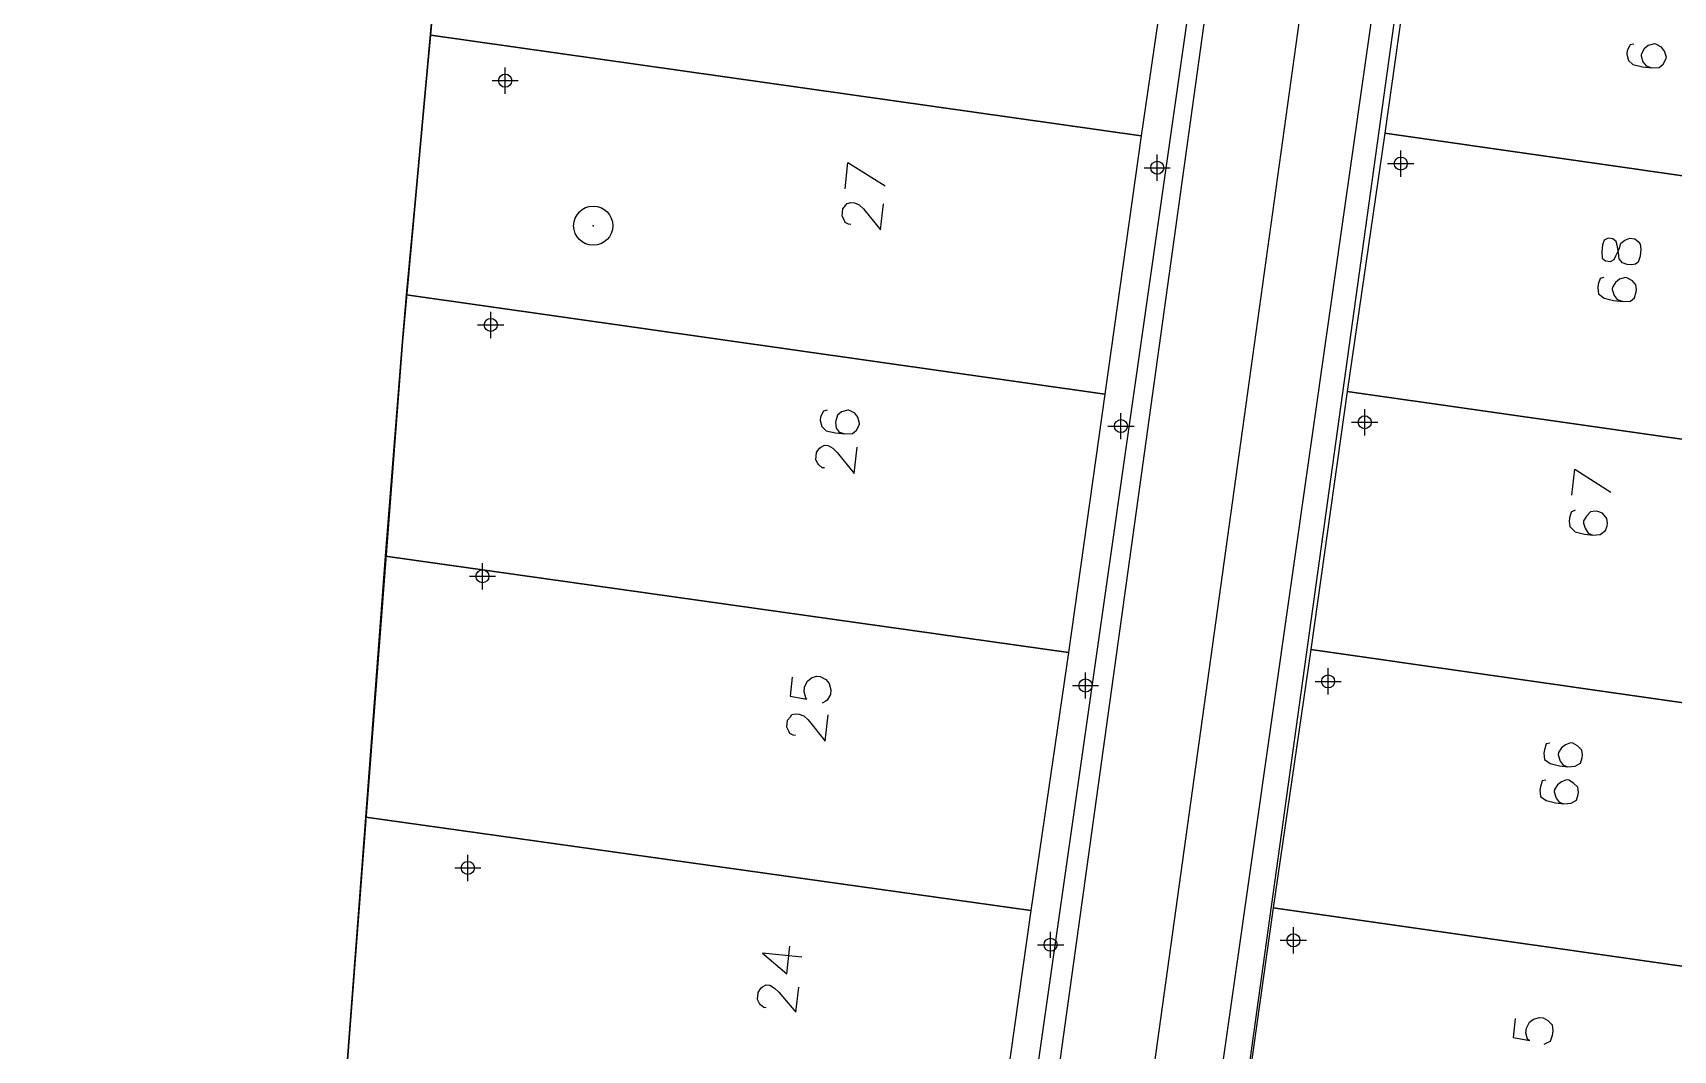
# Model space of a CAD drawing. Header units: metres. Extents: x -977055 to 805873, y -1033982 to 242021.
# Drawn here: x 734.1 to 796.9, y 792.4 to 831.3 of the extents above; entities that cross this region are included whole.
import ezdxf

# ---------------------------------------------------------------- set-up
doc = ezdxf.new("R2010")
doc.units = ezdxf.units.M
doc.header["$PDMODE"] = 32
doc.header["$PDSIZE"] = 1.5
for name, color, linetype in [('linea 1', 1, 'Continuous'), ('puntos nov 7', 50, 'Continuous'), ('V-NODE', 1, 'Continuous')]:
    doc.layers.add(name, color=color, linetype=linetype)
doc.layers.add('PDF2_area escolar', color=7, linetype='Continuous', true_color=0x989898)
doc.layers.add('PDF_Geometry', color=7, linetype='Continuous', true_color=0x797979)
doc.layers.get('PDF2_area escolar').off()

# ---------------------------------------------------------------- blocks, each defined once
blk = doc.blocks.new('*U274')
at = {"color": 0, "linetype": 'ByBlock', "lineweight": -2, "transparency": 16777216}
for p, q in [((-1, 0), (1, 0)), ((0, -1), (0, 1))]:
    blk.add_line(p, q, dxfattribs=at)
blk.add_circle((0, 0), 0.5, dxfattribs=at)
blk = doc.blocks.new('*U742', base_point=(786.451, 826.261, 1008.777))
at = {"layer": 'V-NODE', "color": 50, "lineweight": -2, "xscale": 0.5, "yscale": 0.5, "zscale": 0.5}
blk.add_blockref('*U274', (786.451, 826.261, 1008.777), dxfattribs=at)
blk = doc.blocks.new('*U745', base_point=(777.134, 826.105, 1008.622))
at = {"layer": 'V-NODE', "color": 50, "lineweight": -2, "xscale": 0.5, "yscale": 0.5, "zscale": 0.5}
blk.add_blockref('*U274', (777.134, 826.105, 1008.622), dxfattribs=at)
blk = doc.blocks.new('*U748', base_point=(775.746, 816.222, 1009.153))
at = {"layer": 'V-NODE', "color": 50, "lineweight": -2, "xscale": 0.5, "yscale": 0.5, "zscale": 0.5}
blk.add_blockref('*U274', (775.746, 816.222, 1009.153), dxfattribs=at)
blk = doc.blocks.new('*U751', base_point=(785.073, 816.366, 1009.354))
at = {"layer": 'V-NODE', "color": 50, "lineweight": -2, "xscale": 0.5, "yscale": 0.5, "zscale": 0.5}
blk.add_blockref('*U274', (785.073, 816.366, 1009.354), dxfattribs=at)
blk = doc.blocks.new('*U754', base_point=(783.671, 806.456, 1009.909))
at = {"layer": 'V-NODE', "color": 50, "lineweight": -2, "xscale": 0.5, "yscale": 0.5, "zscale": 0.5}
blk.add_blockref('*U274', (783.671, 806.456, 1009.909), dxfattribs=at)
blk = doc.blocks.new('*U757', base_point=(774.388, 806.298, 1009.678))
at = {"layer": 'V-NODE', "color": 50, "lineweight": -2, "xscale": 0.5, "yscale": 0.5, "zscale": 0.5}
blk.add_blockref('*U274', (774.388, 806.298, 1009.678), dxfattribs=at)
blk = doc.blocks.new('*U760', base_point=(782.344, 796.552, 1010.607))
at = {"layer": 'V-NODE', "color": 50, "lineweight": -2, "xscale": 0.5, "yscale": 0.5, "zscale": 0.5}
blk.add_blockref('*U274', (782.344, 796.552, 1010.607), dxfattribs=at)
blk = doc.blocks.new('*U763', base_point=(773.053, 796.383, 1010.268))
at = {"layer": 'V-NODE', "color": 50, "lineweight": -2, "xscale": 0.5, "yscale": 0.5, "zscale": 0.5}
blk.add_blockref('*U274', (773.053, 796.383, 1010.268), dxfattribs=at)
blk = doc.blocks.new('*U1768', base_point=(750.752, 799.321, 1010.012))
at = {"layer": 'V-NODE', "color": 50, "lineweight": -2, "xscale": 0.5, "yscale": 0.5, "zscale": 0.5}
blk.add_blockref('*U274', (750.752, 799.321, 1010.012), dxfattribs=at)
blk = doc.blocks.new('*U1771', base_point=(751.31, 810.476, 1009.363))
at = {"layer": 'V-NODE', "color": 50, "lineweight": -2, "xscale": 0.5, "yscale": 0.5, "zscale": 0.5}
blk.add_blockref('*U274', (751.31, 810.476, 1009.363), dxfattribs=at)
blk = doc.blocks.new('*U1774', base_point=(751.627, 820.09, 1008.729))
at = {"layer": 'V-NODE', "color": 50, "lineweight": -2, "xscale": 0.5, "yscale": 0.5, "zscale": 0.5}
blk.add_blockref('*U274', (751.627, 820.09, 1008.729), dxfattribs=at)
blk = doc.blocks.new('*U1777', base_point=(752.181, 829.434, 1008.035))
at = {"layer": 'V-NODE', "color": 50, "lineweight": -2, "xscale": 0.5, "yscale": 0.5, "zscale": 0.5}
blk.add_blockref('*U274', (752.181, 829.434, 1008.035), dxfattribs=at)
blk = doc.blocks.new('base')
at = {"layer": 'PDF_Geometry', "lineweight": 25, "extrusion": (-0.000787417, 0.063364, 0.99799), "elevation": 0.026}
for points in [[(-314.355, -197.288), (-299.601, -195.681), (-292.744, -194.188), (-282.663, -192.111), (-274.476, -190.361), (-258.037, -185.154), (-248.029, -180.61), (-240.539, -177.71), (-228.643, -174.042), (-222.733, -172.714), (-217.384, -171.04), (-209.935, -169.248), (-202.16, -164.759), (-196.196, -160.284), (-195.073, -159.817), (-178.095, -157.457), (-154.298, -156.614), (-136.667, -154.611), (-124.436, -153.164), (-118.066, -151.474), (-100.79, -146.646), (-80.955, -140.967), (-73.385, -139.328), (-61.694, -135.822), (-40.504, -131.604), (-37.727, -130.872), (-17.661, -129.441), (1.311, -127.461), (21.092, -124.929), (41.006, -122.83), (47.376, -123.458), (63.592, -123.186), (81.402, -124.312), (85.639, -96.072), (88.705, -66.393), (92.811, -40.781), (97.16, -22.386), (100.596, -1.562), (102.483, 8.32), (109.691, 37.361), (117.528, 76.62), (126.217, 115.638), (131.513, 149.592), (134.682, 173.973), (136.916, 195.591), (139.956, 229.678), (141.558, 250.676), (142.614, 271.37), (143.252, 283.21), (147.066, 312.938), (152.58, 355.631), (153.554, 396.042), (150.869, 418.02), (151.777, 438.639), (150.959, 458.028), (151.777, 438.639), (150.869, 418.02), (153.554, 396.042), (152.58, 355.631), (147.066, 312.938), (143.252, 283.21), (142.614, 271.37), (141.558, 250.676), (139.956, 229.678), (136.916, 195.591), (134.682, 173.973), (131.513, 149.592), (126.217, 115.638), (117.528, 76.62), (109.691, 37.361), (102.483, 8.32), (100.596, -1.562), (97.16, -22.386), (92.811, -40.781), (88.705, -66.393), (85.639, -96.072), (81.402, -124.312), (63.592, -123.186), (47.376, -123.458), (41.006, -122.83), (21.092, -124.929), (1.311, -127.461), (-17.661, -129.441), (-37.727, -130.872), (-40.504, -131.604), (-61.694, -135.822), (-73.385, -139.328), (-80.955, -140.967), (-100.79, -146.646), (-118.066, -151.474), (-124.436, -153.164), (-136.667, -154.611), (-154.298, -156.614), (-178.095, -157.457), (-195.073, -159.817), (-196.196, -160.284), (-202.16, -164.759), (-209.935, -169.248), (-217.384, -171.04), (-222.733, -172.714), (-228.643, -174.042), (-240.539, -177.71), (-248.029, -180.61), (-258.037, -185.154), (-274.476, -190.361), (-282.663, -192.111), (-292.744, -194.188), (-299.601, -195.681), (-314.355, -197.288), (-312.178, -178.446), (-309.146, -157.898), (-306.876, -132.899), (-305.823, -118.002), (-298.643, -78.802), (-291.055, -45.077), (-282.252, -15.116), (-275.645, 10.473), (-270.319, 33.898), (-263.825, 63.164), (-258.15, 86.408), (-284.424, 123.888)], [(129.33, 446.993), (130.719, 376.627), (119.722, 267.265), (72.738, -35.348), (74.134, -37.232), (92.979, -40.152)], [(91.093, 128.17), (91.733, 128.093), (92.016, 130.053), (91.376, 130.13), (91.093, 128.17), (89.215, 126.819), (50.746, 132.753), (49.396, 134.631), (67.752, 253.123), (69.636, 254.519), (108.099, 248.54), (109.45, 246.662)], [(89.215, 126.819), (91.093, 128.17), (109.45, 246.662), (108.099, 248.54)], [(89.659, 184.776), (89.802, 184.805), (89.921, 185.023), (89.937, 185.16), (89.873, 185.399), (89.707, 185.559), (89.347, 185.648), (88.981, 185.692), (88.702, 185.68), (88.548, 185.559), (88.429, 185.342), (88.423, 185.296), (88.487, 185.056), (88.608, 184.903), (88.825, 184.784), (88.871, 184.778), (89.111, 184.842), (89.264, 184.963), (89.383, 185.18), (89.389, 185.226), (89.325, 185.465), (89.204, 185.619), (88.981, 185.692)], [(119.913, 189.942), (119.791, 188.936), (118.371, 189.849)], [(119.707, 191.311), (119.798, 191.3), (119.93, 191.238), (119.964, 191.141), (120.039, 190.993), (120.006, 190.719), (119.898, 190.592), (119.842, 190.507), (119.699, 190.477), (119.562, 190.494), (119.384, 190.562), (119.218, 190.721), (118.575, 191.54), (118.454, 190.535)], [(90.921, 193.713), (91.064, 193.742), (91.137, 193.965), (91.154, 194.102), (91.136, 194.336), (90.924, 194.501), (90.563, 194.59), (90.198, 194.634), (89.918, 194.622), (89.764, 194.501), (89.691, 194.278), (89.68, 194.187), (89.704, 193.998), (89.824, 193.845), (90.042, 193.726), (90.088, 193.72), (90.327, 193.784), (90.481, 193.905), (90.594, 194.077), (90.605, 194.168), (90.541, 194.408), (90.421, 194.561), (90.198, 194.634)], [(120.703, 198.425), (120.845, 198.454), (120.964, 198.672), (120.981, 198.809), (120.917, 199.048), (120.751, 199.208), (120.391, 199.297), (120.025, 199.341), (119.745, 199.329), (119.591, 199.208), (119.473, 198.991), (119.467, 198.945), (119.531, 198.705), (119.652, 198.552), (119.869, 198.433), (119.915, 198.427), (120.154, 198.491), (120.308, 198.612), (120.381, 198.835), (120.387, 198.88), (120.369, 199.114), (120.248, 199.268), (120.025, 199.341)], [(120.83, 200.635), (120.921, 200.624), (121.048, 200.517), (121.088, 200.465), (121.163, 200.317), (121.13, 200.043), (121.016, 199.871), (120.965, 199.831), (120.817, 199.756), (120.68, 199.773), (120.508, 199.886), (120.342, 200.045), (119.698, 200.865), (119.577, 199.859)], [(92.249, 202.039), (92.128, 201.033), (90.753, 201.941)], [(8.56, 202.894), (65.659, 264.226), (104.99, 258.143), (106.869, 259.493), (108.306, 268.733), (119.228, 377.084), (117.811, 447.545)], [(92.132, 202.609), (92.28, 202.684), (92.354, 202.907), (92.37, 203.044), (92.347, 203.232), (92.14, 203.443), (91.78, 203.533), (91.46, 203.571), (91.18, 203.558), (90.975, 203.398), (90.908, 203.22), (90.897, 203.129), (90.92, 202.941), (91.081, 202.736), (91.258, 202.668), (91.35, 202.657), (91.538, 202.681), (91.697, 202.847), (91.811, 203.019), (91.822, 203.11), (91.752, 203.304), (91.637, 203.503), (91.46, 203.571)], [(122.165, 208.636), (122.253, 209.367), (121.619, 209.49), (121.659, 209.439), (121.723, 209.199), (121.701, 209.016), (121.582, 208.799), (121.428, 208.678), (121.234, 208.609), (121.097, 208.625), (120.88, 208.744), (120.759, 208.898), (120.695, 209.138), (120.717, 209.32), (120.836, 209.538), (120.887, 209.578), (121.035, 209.653)], [(122.064, 210.874), (122.155, 210.863), (122.287, 210.801), (122.321, 210.704), (122.396, 210.556), (122.363, 210.281), (122.255, 210.155), (122.198, 210.069), (122.056, 210.04), (121.919, 210.057), (121.741, 210.124), (121.575, 210.284), (120.932, 211.103), (120.811, 210.097)], [(93.206, 211.522), (93.349, 211.551), (93.422, 211.774), (93.439, 211.911), (93.42, 212.145), (93.208, 212.31), (92.848, 212.4), (92.528, 212.438), (92.248, 212.426), (92.049, 212.311), (91.976, 212.088), (91.965, 211.996), (91.989, 211.808), (92.155, 211.649), (92.327, 211.535), (92.418, 211.524), (92.612, 211.594), (92.766, 211.714), (92.879, 211.886), (92.89, 211.977), (92.826, 212.217), (92.706, 212.371), (92.528, 212.438)], [(93.377, 212.939), (93.519, 212.968), (93.593, 213.191), (93.609, 213.328), (93.591, 213.562), (93.379, 213.727), (93.019, 213.817), (92.699, 213.855), (92.419, 213.843), (92.22, 213.728), (92.147, 213.505), (92.136, 213.413), (92.159, 213.225), (92.326, 213.066), (92.497, 212.952), (92.589, 212.941), (92.783, 213.011), (92.936, 213.131), (93.05, 213.303), (93.061, 213.394), (92.997, 213.634), (92.876, 213.788), (92.699, 213.855)], [(121.929, 219.376), (123.437, 219.194), (122.514, 220.001), (122.387, 218.95)], [(123.319, 221.295), (123.41, 221.284), (123.537, 221.176), (123.577, 221.125), (123.652, 220.977), (123.619, 220.703), (123.505, 220.531), (123.454, 220.491), (123.306, 220.416), (123.169, 220.432), (122.997, 220.546), (122.831, 220.705), (122.182, 221.479), (122.066, 220.519)], [(94.661, 222.058), (94.749, 222.79), (94.115, 222.913), (94.201, 222.856), (94.265, 222.616), (94.242, 222.433), (94.124, 222.216), (93.97, 222.095), (93.73, 222.031), (93.593, 222.048), (93.421, 222.161), (93.255, 222.321), (93.237, 222.555), (93.259, 222.737), (93.332, 222.96), (93.429, 222.995), (93.577, 223.07)]]:
    blk.add_lwpolyline(points, dxfattribs=at)
for points in [[(135.689, 183.867), (134.682, 173.973), (134.677, 173.927), (106.997, 178.189), (108.557, 188.064)], [(79.483, 191.149), (77.969, 181.269), (97.723, 178.194), (99.238, 188.074)], [(136.747, 193.803), (135.689, 183.867), (108.557, 188.064), (110.072, 197.944)], [(81.044, 201.024), (79.483, 191.149), (99.238, 188.074), (100.799, 197.948)], [(90.989, 192.731), (90.97, 192.965), (90.844, 193.073), (90.661, 193.095), (90.513, 193.02), (90.451, 192.888), (90.327, 192.625), (90.253, 192.402), (90.1, 192.281), (89.906, 192.212), (89.723, 192.234), (89.597, 192.342), (89.517, 192.444), (89.493, 192.633), (89.526, 192.907), (89.599, 193.13), (89.702, 193.21), (89.844, 193.24), (90.027, 193.218), (90.204, 193.15), (90.325, 192.996), (90.343, 192.762), (90.401, 192.477), (90.431, 192.334), (90.557, 192.226), (90.74, 192.204), (90.888, 192.279), (90.955, 192.456)], [(137.673, 203.8), (136.916, 195.591), (136.747, 193.803), (110.072, 197.944), (111.587, 207.824)], [(82.559, 210.904), (81.044, 201.024), (100.799, 197.948), (102.313, 207.828)], [(138.553, 213.803), (137.673, 203.8), (111.587, 207.824), (113.148, 217.698)], [(84.074, 220.784), (82.559, 210.904), (102.313, 207.828), (103.874, 217.702)], [(139.428, 223.76), (138.553, 213.803), (113.148, 217.698), (114.668, 227.624)], [(85.635, 230.658), (84.074, 220.784), (103.874, 217.702), (105.389, 227.582)]]:
    blk.add_lwpolyline(points, close=True, dxfattribs=at)

msp = doc.modelspace()

# ---------------------------------------------------------------- linework, layer by layer
at = {"layer": 'linea 1', "elevation": 997.581}
for points in [[(809.48179, 1051.63995), (770.20279, 768.89443)], [(813.04755, 1051.1446), (773.76855, 768.39907)], [(816.6133, 1050.64924), (777.33431, 767.90372)]]:
    msp.add_lwpolyline(points, dxfattribs=at)
at = {"layer": 'puntos nov 7', "color": 6}
msp.add_point((755.552, 823.886), dxfattribs=at)

# ---------------------------------------------------------------- block references
at = {"layer": 'PDF2_area escolar'}
msp.add_blockref('base', (882.736, 1016.336, 999.038), dxfattribs=at)
at = {"layer": 'puntos nov 7'}
for name, p in [('*U1777', (752.181, 829.434, 1008.035)), ('*U742', (786.451, 826.261, 1008.777)), ('*U745', (777.134, 826.105, 1008.622)), ('*U1774', (751.627, 820.09, 1008.729)), ('*U748', (775.746, 816.222, 1009.153)), ('*U751', (785.073, 816.366, 1009.354)), ('*U1771', (751.31, 810.476, 1009.363)), ('*U757', (774.388, 806.298, 1009.678)), ('*U754', (783.671, 806.456, 1009.909)), ('*U1768', (750.752, 799.321, 1010.012)), ('*U763', (773.053, 796.383, 1010.268)), ('*U760', (782.344, 796.552, 1010.607))]:
    msp.add_blockref(name, p, dxfattribs=at)

doc.saveas('drawing.dxf')
